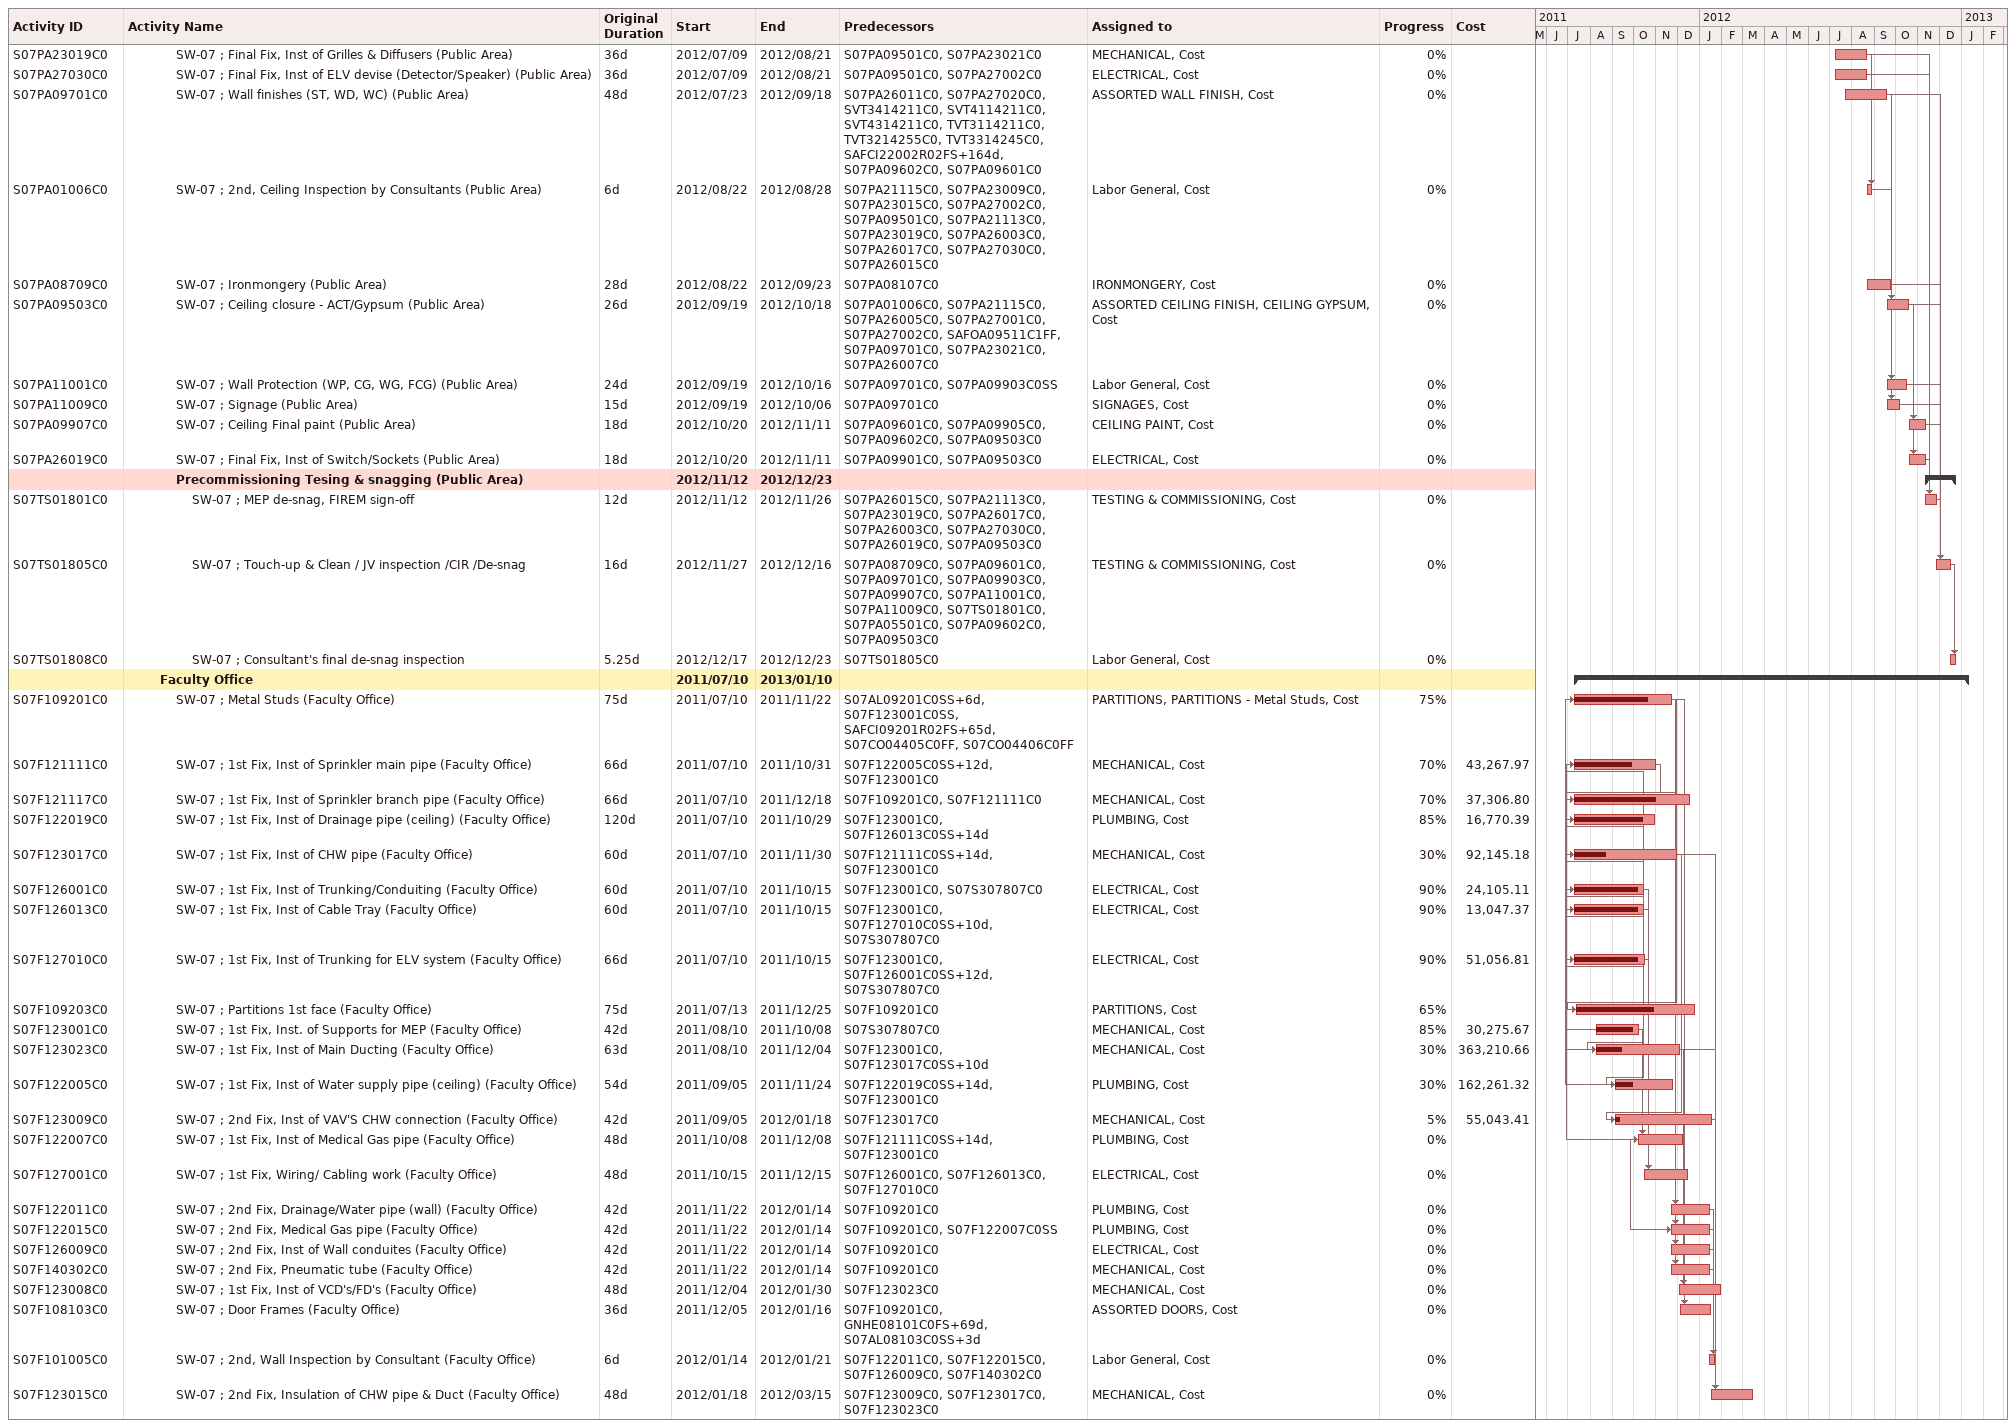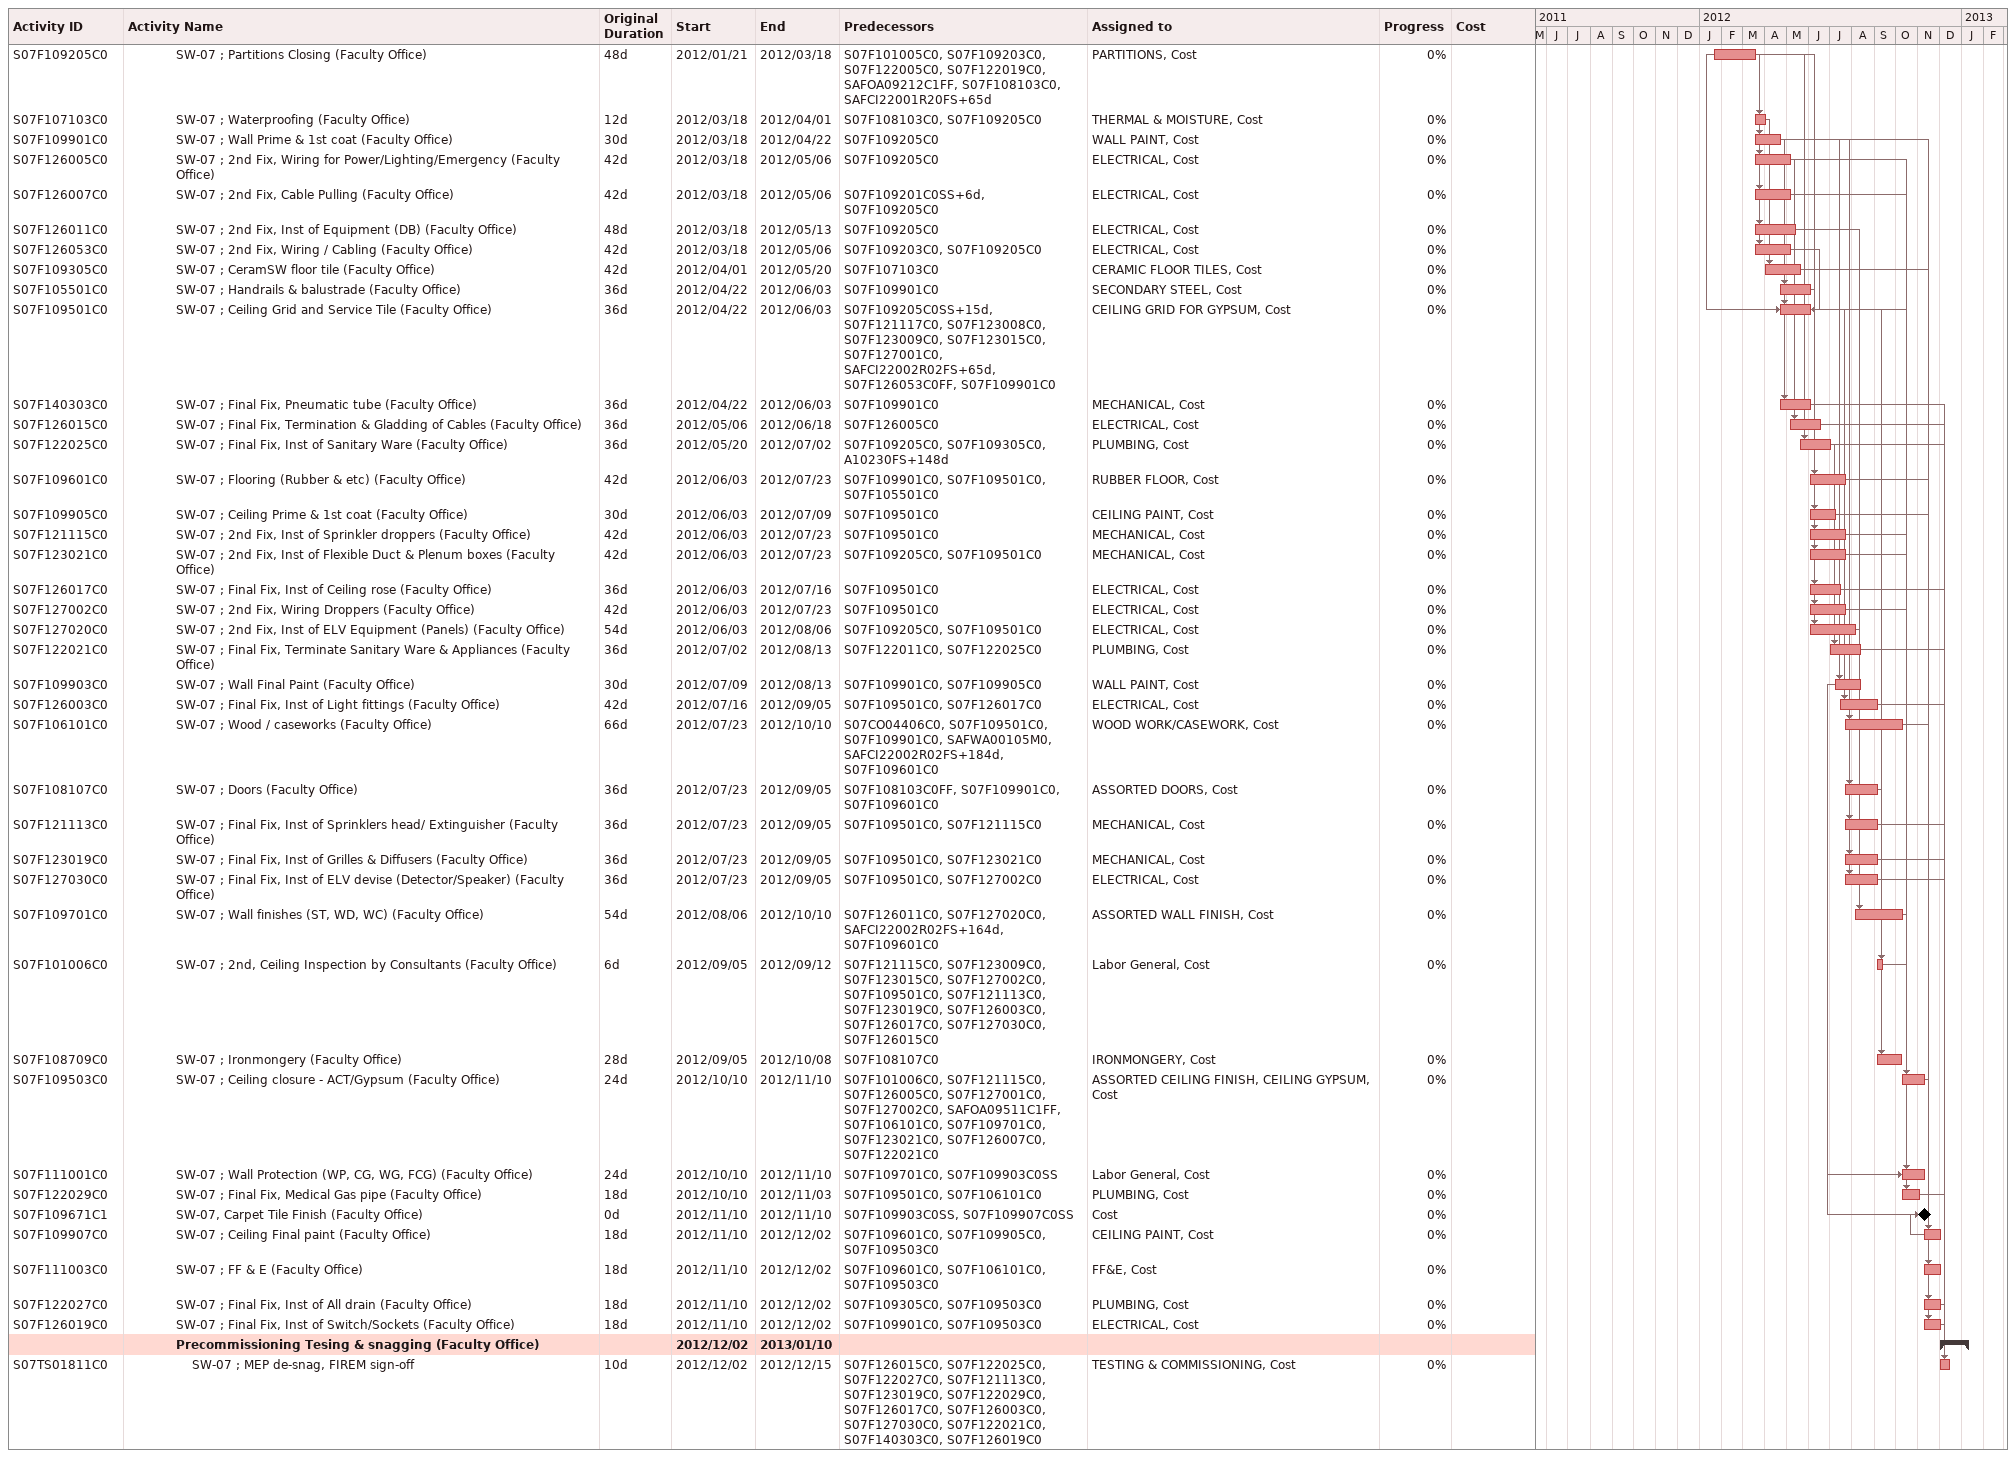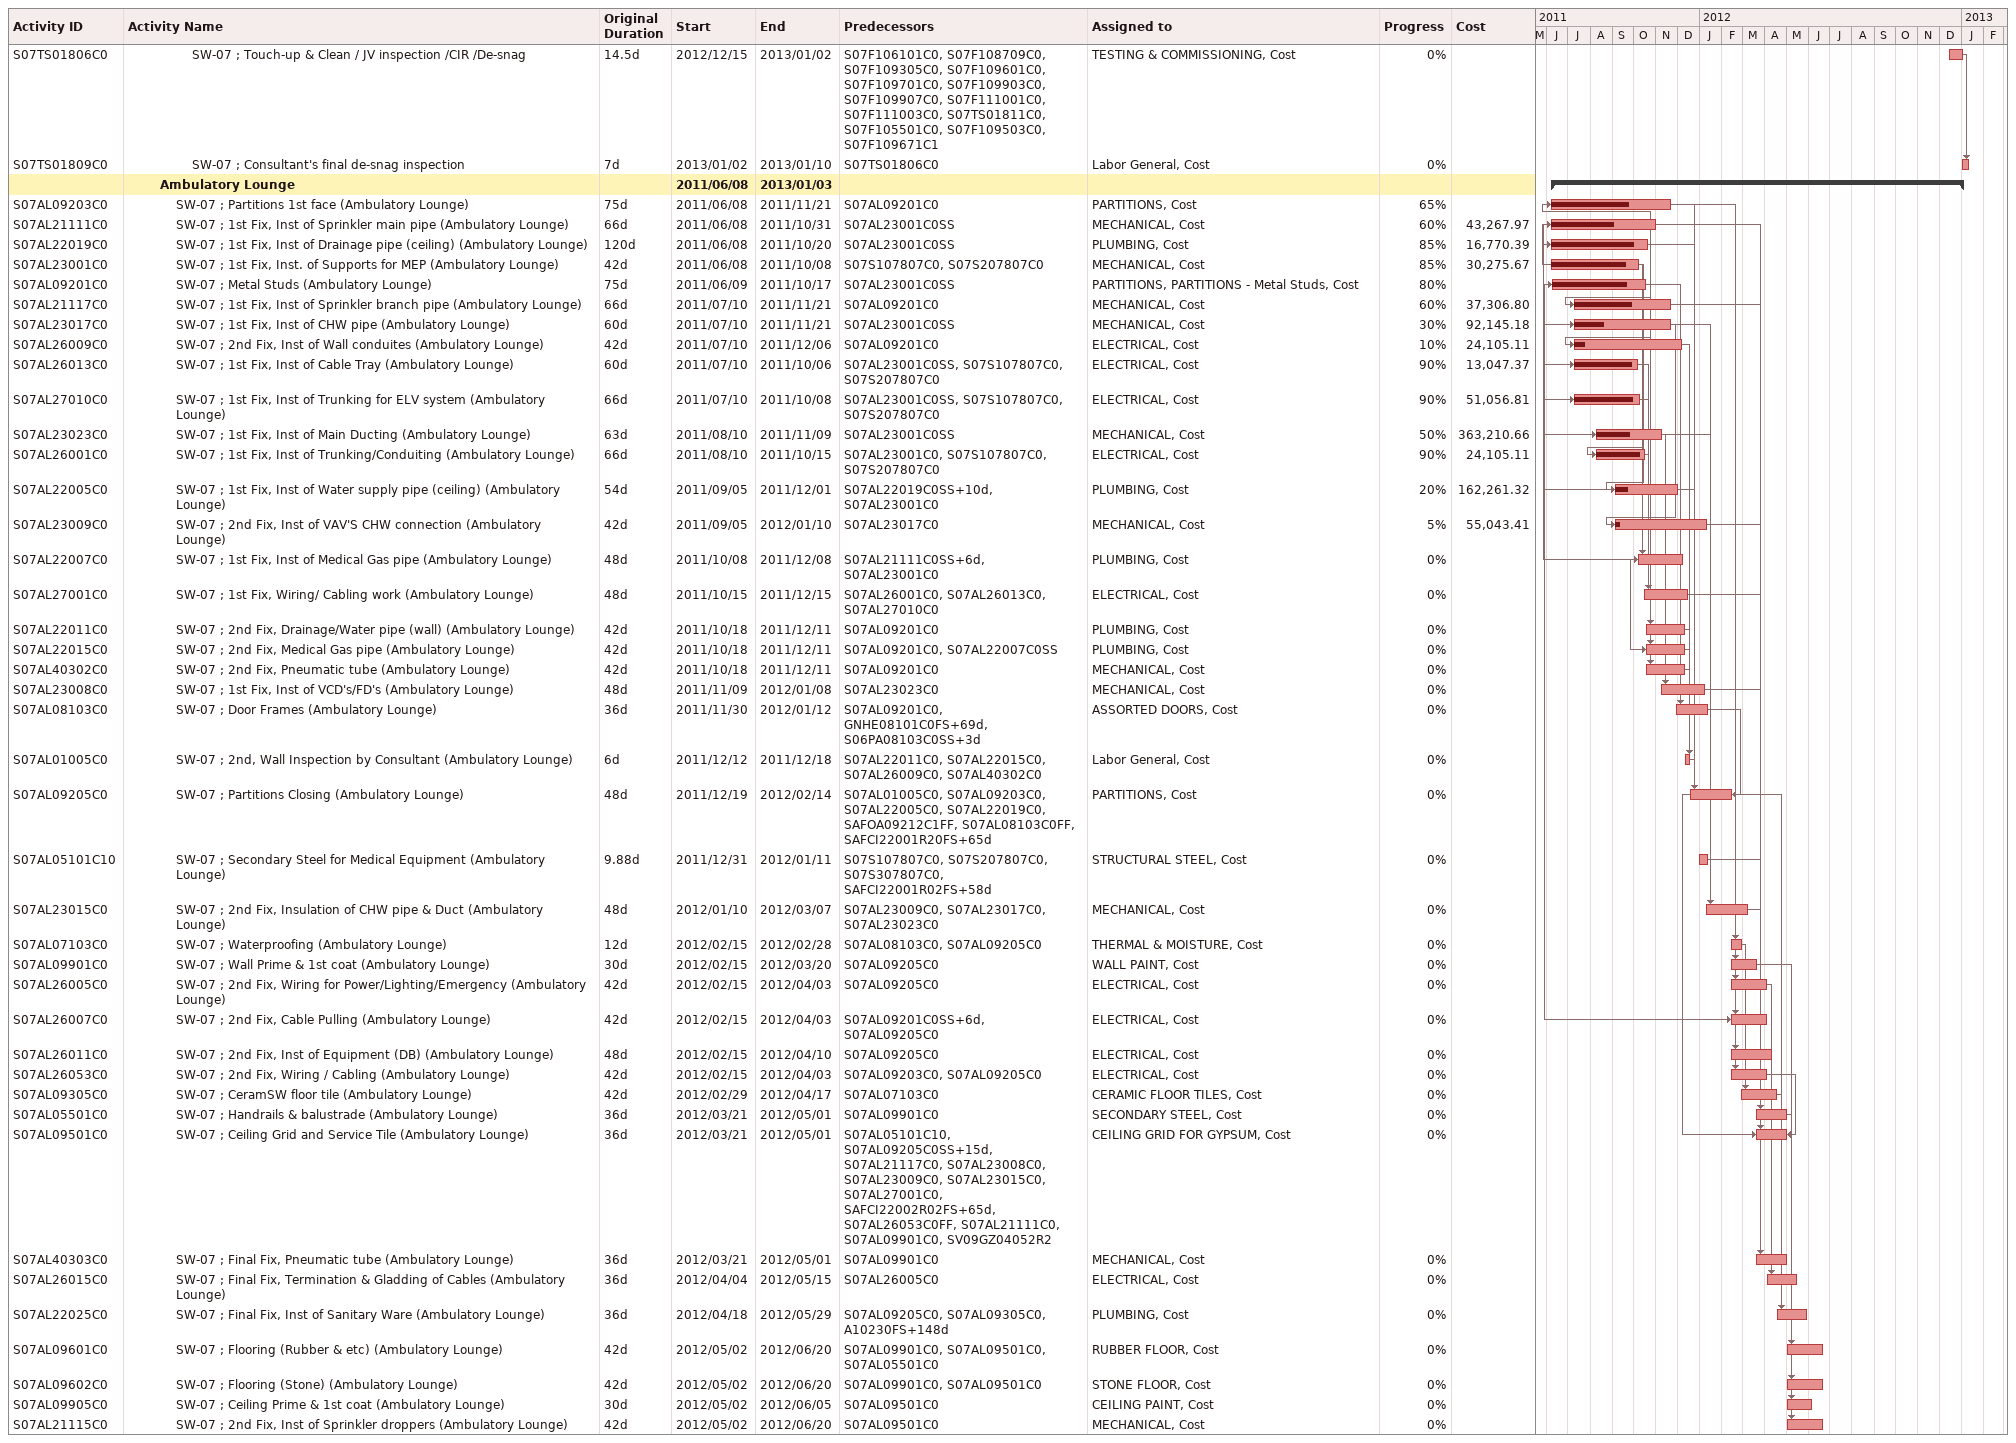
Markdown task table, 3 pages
| ID | Level | Task | Original duration | Start | Finish | Predecessors | Resources | % complete | Cost |
|---|---|---|---|---|---|---|---|---|---|
| S07PA23019C0 | 4 | SW-07 ; Final Fix, Inst of Grilles & Diffusers (Public Area) | 36d | 2012-07-09 | 2012-08-21 | S07PA09501C0, S07PA23021C0 | MECHANICAL, Cost | 0 |  |
| S07PA27030C0 | 4 | SW-07 ; Final Fix, Inst of ELV devise (Detector/Speaker) (Public Area) | 36d | 2012-07-09 | 2012-08-21 | S07PA09501C0, S07PA27002C0 | ELECTRICAL, Cost | 0 |  |
| S07PA09701C0 | 4 | SW-07 ; Wall finishes (ST, WD, WC) (Public Area) | 48d | 2012-07-23 | 2012-09-18 | S07PA26011C0, S07PA27020C0, SVT3414211C0, SVT4114211C0, SVT4314211C0, TVT3114211C0, TVT3214255C0, TVT3314245C0, SAFCI22002R02FS+164d, S07PA09602C0, S07PA09601C0 | ASSORTED WALL FINISH, Cost | 0 |  |
| S07PA01006C0 | 4 | SW-07 ; 2nd, Ceiling Inspection by Consultants (Public Area) | 6d | 2012-08-22 | 2012-08-28 | S07PA21115C0, S07PA23009C0, S07PA23015C0, S07PA27002C0, S07PA09501C0, S07PA21113C0, S07PA23019C0, S07PA26003C0, S07PA26017C0, S07PA27030C0, S07PA26015C0 | Labor General, Cost | 0 |  |
| S07PA08709C0 | 4 | SW-07 ; Ironmongery (Public Area) | 28d | 2012-08-22 | 2012-09-23 | S07PA08107C0 | IRONMONGERY, Cost | 0 |  |
| S07PA09503C0 | 4 | SW-07 ; Ceiling closure - ACT/Gypsum (Public Area) | 26d | 2012-09-19 | 2012-10-18 | S07PA01006C0, S07PA21115C0, S07PA26005C0, S07PA27001C0, S07PA27002C0, SAFOA09511C1FF, S07PA09701C0, S07PA23021C0, S07PA26007C0 | ASSORTED CEILING FINISH, CEILING GYPSUM, Cost | 0 |  |
| S07PA11001C0 | 4 | SW-07 ; Wall Protection (WP, CG, WG, FCG) (Public Area) | 24d | 2012-09-19 | 2012-10-16 | S07PA09701C0, S07PA09903C0SS | Labor General, Cost | 0 |  |
| S07PA11009C0 | 4 | SW-07 ; Signage (Public Area) | 15d | 2012-09-19 | 2012-10-06 | S07PA09701C0 | SIGNAGES, Cost | 0 |  |
| S07PA09907C0 | 4 | SW-07 ; Ceiling Final paint (Public Area) | 18d | 2012-10-20 | 2012-11-11 | S07PA09601C0, S07PA09905C0, S07PA09602C0, S07PA09503C0 | CEILING PAINT, Cost | 0 |  |
| S07PA26019C0 | 4 | SW-07 ; Final Fix, Inst of Switch/Sockets (Public Area) | 18d | 2012-10-20 | 2012-11-11 | S07PA09901C0, S07PA09503C0 | ELECTRICAL, Cost | 0 |  |
|  | 4 | **Precommissioning Tesing & snagging (Public Area)** |  | 2012-11-12 | 2012-12-23 |  |  |  |  |
| S07TS01801C0 | 5 | SW-07 ; MEP de-snag, FIREM sign-off | 12d | 2012-11-12 | 2012-11-26 | S07PA26015C0, S07PA21113C0, S07PA23019C0, S07PA26017C0, S07PA26003C0, S07PA27030C0, S07PA26019C0, S07PA09503C0 | TESTING & COMMISSIONING, Cost | 0 |  |
| S07TS01805C0 | 5 | SW-07 ; Touch-up & Clean / JV inspection /CIR /De-snag | 16d | 2012-11-27 | 2012-12-16 | S07PA08709C0, S07PA09601C0, S07PA09701C0, S07PA09903C0, S07PA09907C0, S07PA11001C0, S07PA11009C0, S07TS01801C0, S07PA05501C0, S07PA09602C0, S07PA09503C0 | TESTING & COMMISSIONING, Cost | 0 |  |
| S07TS01808C0 | 5 | SW-07 ; Consultant's final de-snag inspection | 5.25d | 2012-12-17 | 2012-12-23 | S07TS01805C0 | Labor General, Cost | 0 |  |
|  | 3 | **Faculty Office** |  | 2011-07-10 | 2013-01-10 |  |  |  |  |
| S07F109201C0 | 4 | SW-07 ; Metal Studs (Faculty Office) | 75d | 2011-07-10 | 2011-11-22 | S07AL09201C0SS+6d, S07F123001C0SS, SAFCI09201R02FS+65d, S07CO04405C0FF, S07CO04406C0FF | PARTITIONS, PARTITIONS - Metal Studs, Cost | 75 |  |
| S07F121111C0 | 4 | SW-07 ; 1st Fix, Inst of Sprinkler main pipe (Faculty Office) | 66d | 2011-07-10 | 2011-10-31 | S07F122005C0SS+12d, S07F123001C0 | MECHANICAL, Cost | 70 | 43267.97 |
| S07F121117C0 | 4 | SW-07 ; 1st Fix, Inst of Sprinkler branch pipe (Faculty Office) | 66d | 2011-07-10 | 2011-12-18 | S07F109201C0, S07F121111C0 | MECHANICAL, Cost | 70 | 37306.80 |
| S07F122019C0 | 4 | SW-07 ; 1st Fix, Inst of Drainage pipe (ceiling) (Faculty Office) | 120d | 2011-07-10 | 2011-10-29 | S07F123001C0, S07F126013C0SS+14d | PLUMBING, Cost | 85 | 16770.39 |
| S07F123017C0 | 4 | SW-07 ; 1st Fix, Inst of CHW pipe (Faculty Office) | 60d | 2011-07-10 | 2011-11-30 | S07F121111C0SS+14d, S07F123001C0 | MECHANICAL, Cost | 30 | 92145.18 |
| S07F126001C0 | 4 | SW-07 ; 1st Fix, Inst of Trunking/Conduiting (Faculty Office) | 60d | 2011-07-10 | 2011-10-15 | S07F123001C0, S07S307807C0 | ELECTRICAL, Cost | 90 | 24105.11 |
| S07F126013C0 | 4 | SW-07 ; 1st Fix, Inst of Cable Tray (Faculty Office) | 60d | 2011-07-10 | 2011-10-15 | S07F123001C0, S07F127010C0SS+10d, S07S307807C0 | ELECTRICAL, Cost | 90 | 13047.37 |
| S07F127010C0 | 4 | SW-07 ; 1st Fix, Inst of Trunking for ELV system (Faculty Office) | 66d | 2011-07-10 | 2011-10-15 | S07F123001C0, S07F126001C0SS+12d, S07S307807C0 | ELECTRICAL, Cost | 90 | 51056.81 |
| S07F109203C0 | 4 | SW-07 ; Partitions 1st face (Faculty Office) | 75d | 2011-07-13 | 2011-12-25 | S07F109201C0 | PARTITIONS, Cost | 65 |  |
| S07F123001C0 | 4 | SW-07 ; 1st Fix, Inst. of Supports for MEP (Faculty Office) | 42d | 2011-08-10 | 2011-10-08 | S07S307807C0 | MECHANICAL, Cost | 85 | 30275.67 |
| S07F123023C0 | 4 | SW-07 ; 1st Fix, Inst of Main Ducting (Faculty Office) | 63d | 2011-08-10 | 2011-12-04 | S07F123001C0, S07F123017C0SS+10d | MECHANICAL, Cost | 30 | 363210.66 |
| S07F122005C0 | 4 | SW-07 ; 1st Fix, Inst of Water supply pipe (ceiling) (Faculty Office) | 54d | 2011-09-05 | 2011-11-24 | S07F122019C0SS+14d, S07F123001C0 | PLUMBING, Cost | 30 | 162261.32 |
| S07F123009C0 | 4 | SW-07 ; 2nd Fix, Inst of VAV'S CHW connection (Faculty Office) | 42d | 2011-09-05 | 2012-01-18 | S07F123017C0 | MECHANICAL, Cost | 5 | 55043.41 |
| S07F122007C0 | 4 | SW-07 ; 1st Fix, Inst of Medical Gas pipe (Faculty Office) | 48d | 2011-10-08 | 2011-12-08 | S07F121111C0SS+14d, S07F123001C0 | PLUMBING, Cost | 0 |  |
| S07F127001C0 | 4 | SW-07 ; 1st Fix, Wiring/ Cabling work (Faculty Office) | 48d | 2011-10-15 | 2011-12-15 | S07F126001C0, S07F126013C0, S07F127010C0 | ELECTRICAL, Cost | 0 |  |
| S07F122011C0 | 4 | SW-07 ; 2nd Fix, Drainage/Water pipe (wall) (Faculty Office) | 42d | 2011-11-22 | 2012-01-14 | S07F109201C0 | PLUMBING, Cost | 0 |  |
| S07F122015C0 | 4 | SW-07 ; 2nd Fix, Medical Gas pipe (Faculty Office) | 42d | 2011-11-22 | 2012-01-14 | S07F109201C0, S07F122007C0SS | PLUMBING, Cost | 0 |  |
| S07F126009C0 | 4 | SW-07 ; 2nd Fix, Inst of Wall conduites (Faculty Office) | 42d | 2011-11-22 | 2012-01-14 | S07F109201C0 | ELECTRICAL, Cost | 0 |  |
| S07F140302C0 | 4 | SW-07 ; 2nd Fix, Pneumatic tube (Faculty Office) | 42d | 2011-11-22 | 2012-01-14 | S07F109201C0 | MECHANICAL, Cost | 0 |  |
| S07F123008C0 | 4 | SW-07 ; 1st Fix, Inst of VCD's/FD's (Faculty Office) | 48d | 2011-12-04 | 2012-01-30 | S07F123023C0 | MECHANICAL, Cost | 0 |  |
| S07F108103C0 | 4 | SW-07 ; Door Frames (Faculty Office) | 36d | 2011-12-05 | 2012-01-16 | S07F109201C0, GNHE08101C0FS+69d, S07AL08103C0SS+3d | ASSORTED DOORS, Cost | 0 |  |
| S07F101005C0 | 4 | SW-07 ; 2nd, Wall Inspection by Consultant (Faculty Office) | 6d | 2012-01-14 | 2012-01-21 | S07F122011C0, S07F122015C0, S07F126009C0, S07F140302C0 | Labor General, Cost | 0 |  |
| S07F123015C0 | 4 | SW-07 ; 2nd Fix, Insulation of CHW pipe & Duct (Faculty Office) | 48d | 2012-01-18 | 2012-03-15 | S07F123009C0, S07F123017C0, S07F123023C0 | MECHANICAL, Cost | 0 |  |
| S07F109205C0 | 4 | SW-07 ; Partitions Closing (Faculty Office) | 48d | 2012-01-21 | 2012-03-18 | S07F101005C0, S07F109203C0, S07F122005C0, S07F122019C0, SAFOA09212C1FF, S07F108103C0, SAFCI22001R20FS+65d | PARTITIONS, Cost | 0 |  |
| S07F107103C0 | 4 | SW-07 ; Waterproofing (Faculty Office) | 12d | 2012-03-18 | 2012-04-01 | S07F108103C0, S07F109205C0 | THERMAL & MOISTURE, Cost | 0 |  |
| S07F109901C0 | 4 | SW-07 ; Wall Prime & 1st coat (Faculty Office) | 30d | 2012-03-18 | 2012-04-22 | S07F109205C0 | WALL PAINT, Cost | 0 |  |
| S07F126005C0 | 4 | SW-07 ; 2nd Fix, Wiring for Power/Lighting/Emergency (Faculty Office) | 42d | 2012-03-18 | 2012-05-06 | S07F109205C0 | ELECTRICAL, Cost | 0 |  |
| S07F126007C0 | 4 | SW-07 ; 2nd Fix, Cable Pulling (Faculty Office) | 42d | 2012-03-18 | 2012-05-06 | S07F109201C0SS+6d, S07F109205C0 | ELECTRICAL, Cost | 0 |  |
| S07F126011C0 | 4 | SW-07 ; 2nd Fix, Inst of Equipment (DB) (Faculty Office) | 48d | 2012-03-18 | 2012-05-13 | S07F109205C0 | ELECTRICAL, Cost | 0 |  |
| S07F126053C0 | 4 | SW-07 ; 2nd Fix, Wiring / Cabling (Faculty Office) | 42d | 2012-03-18 | 2012-05-06 | S07F109203C0, S07F109205C0 | ELECTRICAL, Cost | 0 |  |
| S07F109305C0 | 4 | SW-07 ; CeramSW floor tile (Faculty Office) | 42d | 2012-04-01 | 2012-05-20 | S07F107103C0 | CERAMIC FLOOR TILES, Cost | 0 |  |
| S07F105501C0 | 4 | SW-07 ; Handrails & balustrade (Faculty Office) | 36d | 2012-04-22 | 2012-06-03 | S07F109901C0 | SECONDARY STEEL, Cost | 0 |  |
| S07F109501C0 | 4 | SW-07 ; Ceiling Grid and Service Tile (Faculty Office) | 36d | 2012-04-22 | 2012-06-03 | S07F109205C0SS+15d, S07F121117C0, S07F123008C0, S07F123009C0, S07F123015C0, S07F127001C0, SAFCI22002R02FS+65d, S07F126053C0FF, S07F109901C0 | CEILING GRID FOR GYPSUM, Cost | 0 |  |
| S07F140303C0 | 4 | SW-07 ; Final Fix, Pneumatic tube (Faculty Office) | 36d | 2012-04-22 | 2012-06-03 | S07F109901C0 | MECHANICAL, Cost | 0 |  |
| S07F126015C0 | 4 | SW-07 ; Final Fix, Termination & Gladding of Cables (Faculty Office) | 36d | 2012-05-06 | 2012-06-18 | S07F126005C0 | ELECTRICAL, Cost | 0 |  |
| S07F122025C0 | 4 | SW-07 ; Final Fix, Inst of Sanitary Ware (Faculty Office) | 36d | 2012-05-20 | 2012-07-02 | S07F109205C0, S07F109305C0, A10230FS+148d | PLUMBING, Cost | 0 |  |
| S07F109601C0 | 4 | SW-07 ; Flooring (Rubber & etc) (Faculty Office) | 42d | 2012-06-03 | 2012-07-23 | S07F109901C0, S07F109501C0, S07F105501C0 | RUBBER FLOOR, Cost | 0 |  |
| S07F109905C0 | 4 | SW-07 ; Ceiling Prime & 1st coat (Faculty Office) | 30d | 2012-06-03 | 2012-07-09 | S07F109501C0 | CEILING PAINT, Cost | 0 |  |
| S07F121115C0 | 4 | SW-07 ; 2nd Fix, Inst of Sprinkler droppers (Faculty Office) | 42d | 2012-06-03 | 2012-07-23 | S07F109501C0 | MECHANICAL, Cost | 0 |  |
| S07F123021C0 | 4 | SW-07 ; 2nd Fix, Inst of Flexible Duct & Plenum boxes (Faculty Office) | 42d | 2012-06-03 | 2012-07-23 | S07F109205C0, S07F109501C0 | MECHANICAL, Cost | 0 |  |
| S07F126017C0 | 4 | SW-07 ; Final Fix, Inst of Ceiling rose (Faculty Office) | 36d | 2012-06-03 | 2012-07-16 | S07F109501C0 | ELECTRICAL, Cost | 0 |  |
| S07F127002C0 | 4 | SW-07 ; 2nd Fix, Wiring Droppers (Faculty Office) | 42d | 2012-06-03 | 2012-07-23 | S07F109501C0 | ELECTRICAL, Cost | 0 |  |
| S07F127020C0 | 4 | SW-07 ; 2nd Fix, Inst of ELV Equipment (Panels) (Faculty Office) | 54d | 2012-06-03 | 2012-08-06 | S07F109205C0, S07F109501C0 | ELECTRICAL, Cost | 0 |  |
| S07F122021C0 | 4 | SW-07 ; Final Fix, Terminate Sanitary Ware & Appliances (Faculty Office) | 36d | 2012-07-02 | 2012-08-13 | S07F122011C0, S07F122025C0 | PLUMBING, Cost | 0 |  |
| S07F109903C0 | 4 | SW-07 ; Wall Final Paint (Faculty Office) | 30d | 2012-07-09 | 2012-08-13 | S07F109901C0, S07F109905C0 | WALL PAINT, Cost | 0 |  |
| S07F126003C0 | 4 | SW-07 ; Final Fix, Inst of Light fittings (Faculty Office) | 42d | 2012-07-16 | 2012-09-05 | S07F109501C0, S07F126017C0 | ELECTRICAL, Cost | 0 |  |
| S07F106101C0 | 4 | SW-07 ; Wood / caseworks (Faculty Office) | 66d | 2012-07-23 | 2012-10-10 | S07CO04406C0, S07F109501C0, S07F109901C0, SAFWA00105M0, SAFCI22002R02FS+184d, S07F109601C0 | WOOD WORK/CASEWORK, Cost | 0 |  |
| S07F108107C0 | 4 | SW-07 ; Doors (Faculty Office) | 36d | 2012-07-23 | 2012-09-05 | S07F108103C0FF, S07F109901C0, S07F109601C0 | ASSORTED DOORS, Cost | 0 |  |
| S07F121113C0 | 4 | SW-07 ; Final Fix, Inst of Sprinklers head/ Extinguisher (Faculty Office) | 36d | 2012-07-23 | 2012-09-05 | S07F109501C0, S07F121115C0 | MECHANICAL, Cost | 0 |  |
| S07F123019C0 | 4 | SW-07 ; Final Fix, Inst of Grilles & Diffusers (Faculty Office) | 36d | 2012-07-23 | 2012-09-05 | S07F109501C0, S07F123021C0 | MECHANICAL, Cost | 0 |  |
| S07F127030C0 | 4 | SW-07 ; Final Fix, Inst of ELV devise (Detector/Speaker) (Faculty Office) | 36d | 2012-07-23 | 2012-09-05 | S07F109501C0, S07F127002C0 | ELECTRICAL, Cost | 0 |  |
| S07F109701C0 | 4 | SW-07 ; Wall finishes (ST, WD, WC) (Faculty Office) | 54d | 2012-08-06 | 2012-10-10 | S07F126011C0, S07F127020C0, SAFCI22002R02FS+164d, S07F109601C0 | ASSORTED WALL FINISH, Cost | 0 |  |
| S07F101006C0 | 4 | SW-07 ; 2nd, Ceiling Inspection by Consultants (Faculty Office) | 6d | 2012-09-05 | 2012-09-12 | S07F121115C0, S07F123009C0, S07F123015C0, S07F127002C0, S07F109501C0, S07F121113C0, S07F123019C0, S07F126003C0, S07F126017C0, S07F127030C0, S07F126015C0 | Labor General, Cost | 0 |  |
| S07F108709C0 | 4 | SW-07 ; Ironmongery (Faculty Office) | 28d | 2012-09-05 | 2012-10-08 | S07F108107C0 | IRONMONGERY, Cost | 0 |  |
| S07F109503C0 | 4 | SW-07 ; Ceiling closure - ACT/Gypsum (Faculty Office) | 24d | 2012-10-10 | 2012-11-10 | S07F101006C0, S07F121115C0, S07F126005C0, S07F127001C0, S07F127002C0, SAFOA09511C1FF, S07F106101C0, S07F109701C0, S07F123021C0, S07F126007C0, S07F122021C0 | ASSORTED CEILING FINISH, CEILING GYPSUM, Cost | 0 |  |
| S07F111001C0 | 4 | SW-07 ; Wall Protection (WP, CG, WG, FCG) (Faculty Office) | 24d | 2012-10-10 | 2012-11-10 | S07F109701C0, S07F109903C0SS | Labor General, Cost | 0 |  |
| S07F122029C0 | 4 | SW-07 ; Final Fix, Medical Gas pipe (Faculty Office) | 18d | 2012-10-10 | 2012-11-03 | S07F109501C0, S07F106101C0 | PLUMBING, Cost | 0 |  |
| S07F109671C1 | 4 | SW-07, Carpet Tile Finish (Faculty Office) | 0d | 2012-11-10 | 2012-11-10 | S07F109903C0SS, S07F109907C0SS | Cost | 0 |  |
| S07F109907C0 | 4 | SW-07 ; Ceiling Final paint (Faculty Office) | 18d | 2012-11-10 | 2012-12-02 | S07F109601C0, S07F109905C0, S07F109503C0 | CEILING PAINT, Cost | 0 |  |
| S07F111003C0 | 4 | SW-07 ; FF & E (Faculty Office) | 18d | 2012-11-10 | 2012-12-02 | S07F109601C0, S07F106101C0, S07F109503C0 | FF&E, Cost | 0 |  |
| S07F122027C0 | 4 | SW-07 ; Final Fix, Inst of All drain (Faculty Office) | 18d | 2012-11-10 | 2012-12-02 | S07F109305C0, S07F109503C0 | PLUMBING, Cost | 0 |  |
| S07F126019C0 | 4 | SW-07 ; Final Fix, Inst of Switch/Sockets (Faculty Office) | 18d | 2012-11-10 | 2012-12-02 | S07F109901C0, S07F109503C0 | ELECTRICAL, Cost | 0 |  |
|  | 4 | **Precommissioning Tesing & snagging (Faculty Office)** |  | 2012-12-02 | 2013-01-10 |  |  |  |  |
| S07TS01811C0 | 5 | SW-07 ; MEP de-snag, FIREM sign-off | 10d | 2012-12-02 | 2012-12-15 | S07F126015C0, S07F122025C0, S07F122027C0, S07F121113C0, S07F123019C0, S07F122029C0, S07F126017C0, S07F126003C0, S07F127030C0, S07F122021C0, S07F140303C0, S07F126019C0 | TESTING & COMMISSIONING, Cost | 0 |  |
| S07TS01806C0 | 5 | SW-07 ; Touch-up & Clean / JV inspection /CIR /De-snag | 14.5d | 2012-12-15 | 2013-01-02 | S07F106101C0, S07F108709C0, S07F109305C0, S07F109601C0, S07F109701C0, S07F109903C0, S07F109907C0, S07F111001C0, S07F111003C0, S07TS01811C0, S07F105501C0, S07F109503C0, S07F109671C1 | TESTING & COMMISSIONING, Cost | 0 |  |
| S07TS01809C0 | 5 | SW-07 ; Consultant's final de-snag inspection | 7d | 2013-01-02 | 2013-01-10 | S07TS01806C0 | Labor General, Cost | 0 |  |
|  | 3 | **Ambulatory Lounge** |  | 2011-06-08 | 2013-01-03 |  |  |  |  |
| S07AL09203C0 | 4 | SW-07 ; Partitions 1st face (Ambulatory Lounge) | 75d | 2011-06-08 | 2011-11-21 | S07AL09201C0 | PARTITIONS, Cost | 65 |  |
| S07AL21111C0 | 4 | SW-07 ; 1st Fix, Inst of Sprinkler main pipe (Ambulatory Lounge) | 66d | 2011-06-08 | 2011-10-31 | S07AL23001C0SS | MECHANICAL, Cost | 60 | 43267.97 |
| S07AL22019C0 | 4 | SW-07 ; 1st Fix, Inst of Drainage pipe (ceiling) (Ambulatory Lounge) | 120d | 2011-06-08 | 2011-10-20 | S07AL23001C0SS | PLUMBING, Cost | 85 | 16770.39 |
| S07AL23001C0 | 4 | SW-07 ; 1st Fix, Inst. of Supports for MEP (Ambulatory Lounge) | 42d | 2011-06-08 | 2011-10-08 | S07S107807C0, S07S207807C0 | MECHANICAL, Cost | 85 | 30275.67 |
| S07AL09201C0 | 4 | SW-07 ; Metal Studs (Ambulatory Lounge) | 75d | 2011-06-09 | 2011-10-17 | S07AL23001C0SS | PARTITIONS, PARTITIONS - Metal Studs, Cost | 80 |  |
| S07AL21117C0 | 4 | SW-07 ; 1st Fix, Inst of Sprinkler branch pipe (Ambulatory Lounge) | 66d | 2011-07-10 | 2011-11-21 | S07AL09201C0 | MECHANICAL, Cost | 60 | 37306.80 |
| S07AL23017C0 | 4 | SW-07 ; 1st Fix, Inst of CHW pipe (Ambulatory Lounge) | 60d | 2011-07-10 | 2011-11-21 | S07AL23001C0SS | MECHANICAL, Cost | 30 | 92145.18 |
| S07AL26009C0 | 4 | SW-07 ; 2nd Fix, Inst of Wall conduites (Ambulatory Lounge) | 42d | 2011-07-10 | 2011-12-06 | S07AL09201C0 | ELECTRICAL, Cost | 10 | 24105.11 |
| S07AL26013C0 | 4 | SW-07 ; 1st Fix, Inst of Cable Tray (Ambulatory Lounge) | 60d | 2011-07-10 | 2011-10-06 | S07AL23001C0SS, S07S107807C0, S07S207807C0 | ELECTRICAL, Cost | 90 | 13047.37 |
| S07AL27010C0 | 4 | SW-07 ; 1st Fix, Inst of Trunking for ELV system (Ambulatory Lounge) | 66d | 2011-07-10 | 2011-10-08 | S07AL23001C0SS, S07S107807C0, S07S207807C0 | ELECTRICAL, Cost | 90 | 51056.81 |
| S07AL23023C0 | 4 | SW-07 ; 1st Fix, Inst of Main Ducting (Ambulatory Lounge) | 63d | 2011-08-10 | 2011-11-09 | S07AL23001C0SS | MECHANICAL, Cost | 50 | 363210.66 |
| S07AL26001C0 | 4 | SW-07 ; 1st Fix, Inst of Trunking/Conduiting (Ambulatory Lounge) | 66d | 2011-08-10 | 2011-10-15 | S07AL23001C0, S07S107807C0, S07S207807C0 | ELECTRICAL, Cost | 90 | 24105.11 |
| S07AL22005C0 | 4 | SW-07 ; 1st Fix, Inst of Water supply pipe (ceiling) (Ambulatory Lounge) | 54d | 2011-09-05 | 2011-12-01 | S07AL22019C0SS+10d, S07AL23001C0 | PLUMBING, Cost | 20 | 162261.32 |
| S07AL23009C0 | 4 | SW-07 ; 2nd Fix, Inst of VAV'S CHW connection (Ambulatory Lounge) | 42d | 2011-09-05 | 2012-01-10 | S07AL23017C0 | MECHANICAL, Cost | 5 | 55043.41 |
| S07AL22007C0 | 4 | SW-07 ; 1st Fix, Inst of Medical Gas pipe (Ambulatory Lounge) | 48d | 2011-10-08 | 2011-12-08 | S07AL21111C0SS+6d, S07AL23001C0 | PLUMBING, Cost | 0 |  |
| S07AL27001C0 | 4 | SW-07 ; 1st Fix, Wiring/ Cabling work (Ambulatory Lounge) | 48d | 2011-10-15 | 2011-12-15 | S07AL26001C0, S07AL26013C0, S07AL27010C0 | ELECTRICAL, Cost | 0 |  |
| S07AL22011C0 | 4 | SW-07 ; 2nd Fix, Drainage/Water pipe (wall) (Ambulatory Lounge) | 42d | 2011-10-18 | 2011-12-11 | S07AL09201C0 | PLUMBING, Cost | 0 |  |
| S07AL22015C0 | 4 | SW-07 ; 2nd Fix, Medical Gas pipe (Ambulatory Lounge) | 42d | 2011-10-18 | 2011-12-11 | S07AL09201C0, S07AL22007C0SS | PLUMBING, Cost | 0 |  |
| S07AL40302C0 | 4 | SW-07 ; 2nd Fix, Pneumatic tube (Ambulatory Lounge) | 42d | 2011-10-18 | 2011-12-11 | S07AL09201C0 | MECHANICAL, Cost | 0 |  |
| S07AL23008C0 | 4 | SW-07 ; 1st Fix, Inst of VCD's/FD's (Ambulatory Lounge) | 48d | 2011-11-09 | 2012-01-08 | S07AL23023C0 | MECHANICAL, Cost | 0 |  |
| S07AL08103C0 | 4 | SW-07 ; Door Frames (Ambulatory Lounge) | 36d | 2011-11-30 | 2012-01-12 | S07AL09201C0, GNHE08101C0FS+69d, S06PA08103C0SS+3d | ASSORTED DOORS, Cost | 0 |  |
| S07AL01005C0 | 4 | SW-07 ; 2nd, Wall Inspection by Consultant (Ambulatory Lounge) | 6d | 2011-12-12 | 2011-12-18 | S07AL22011C0, S07AL22015C0, S07AL26009C0, S07AL40302C0 | Labor General, Cost | 0 |  |
| S07AL09205C0 | 4 | SW-07 ; Partitions Closing (Ambulatory Lounge) | 48d | 2011-12-19 | 2012-02-14 | S07AL01005C0, S07AL09203C0, S07AL22005C0, S07AL22019C0, SAFOA09212C1FF, S07AL08103C0FF, SAFCI22001R20FS+65d | PARTITIONS, Cost | 0 |  |
| S07AL05101C10 | 4 | SW-07 ; Secondary Steel for Medical Equipment (Ambulatory Lounge) | 9.88d | 2011-12-31 | 2012-01-11 | S07S107807C0, S07S207807C0, S07S307807C0, SAFCI22001R02FS+58d | STRUCTURAL STEEL, Cost | 0 |  |
| S07AL23015C0 | 4 | SW-07 ; 2nd Fix, Insulation of CHW pipe & Duct (Ambulatory Lounge) | 48d | 2012-01-10 | 2012-03-07 | S07AL23009C0, S07AL23017C0, S07AL23023C0 | MECHANICAL, Cost | 0 |  |
| S07AL07103C0 | 4 | SW-07 ; Waterproofing (Ambulatory Lounge) | 12d | 2012-02-15 | 2012-02-28 | S07AL08103C0, S07AL09205C0 | THERMAL & MOISTURE, Cost | 0 |  |
| S07AL09901C0 | 4 | SW-07 ; Wall Prime & 1st coat (Ambulatory Lounge) | 30d | 2012-02-15 | 2012-03-20 | S07AL09205C0 | WALL PAINT, Cost | 0 |  |
| S07AL26005C0 | 4 | SW-07 ; 2nd Fix, Wiring for Power/Lighting/Emergency (Ambulatory Lounge) | 42d | 2012-02-15 | 2012-04-03 | S07AL09205C0 | ELECTRICAL, Cost | 0 |  |
| S07AL26007C0 | 4 | SW-07 ; 2nd Fix, Cable Pulling (Ambulatory Lounge) | 42d | 2012-02-15 | 2012-04-03 | S07AL09201C0SS+6d, S07AL09205C0 | ELECTRICAL, Cost | 0 |  |
| S07AL26011C0 | 4 | SW-07 ; 2nd Fix, Inst of Equipment (DB) (Ambulatory Lounge) | 48d | 2012-02-15 | 2012-04-10 | S07AL09205C0 | ELECTRICAL, Cost | 0 |  |
| S07AL26053C0 | 4 | SW-07 ; 2nd Fix, Wiring / Cabling (Ambulatory Lounge) | 42d | 2012-02-15 | 2012-04-03 | S07AL09203C0, S07AL09205C0 | ELECTRICAL, Cost | 0 |  |
| S07AL09305C0 | 4 | SW-07 ; CeramSW floor tile (Ambulatory Lounge) | 42d | 2012-02-29 | 2012-04-17 | S07AL07103C0 | CERAMIC FLOOR TILES, Cost | 0 |  |
| S07AL05501C0 | 4 | SW-07 ; Handrails & balustrade (Ambulatory Lounge) | 36d | 2012-03-21 | 2012-05-01 | S07AL09901C0 | SECONDARY STEEL, Cost | 0 |  |
| S07AL09501C0 | 4 | SW-07 ; Ceiling Grid and Service Tile (Ambulatory Lounge) | 36d | 2012-03-21 | 2012-05-01 | S07AL05101C10, S07AL09205C0SS+15d, S07AL21117C0, S07AL23008C0, S07AL23009C0, S07AL23015C0, S07AL27001C0, SAFCI22002R02FS+65d, S07AL26053C0FF, S07AL21111C0, S07AL09901C0, SV09GZ04052R2 | CEILING GRID FOR GYPSUM, Cost | 0 |  |
| S07AL40303C0 | 4 | SW-07 ; Final Fix, Pneumatic tube (Ambulatory Lounge) | 36d | 2012-03-21 | 2012-05-01 | S07AL09901C0 | MECHANICAL, Cost | 0 |  |
| S07AL26015C0 | 4 | SW-07 ; Final Fix, Termination & Gladding of Cables (Ambulatory Lounge) | 36d | 2012-04-04 | 2012-05-15 | S07AL26005C0 | ELECTRICAL, Cost | 0 |  |
| S07AL22025C0 | 4 | SW-07 ; Final Fix, Inst of Sanitary Ware (Ambulatory Lounge) | 36d | 2012-04-18 | 2012-05-29 | S07AL09205C0, S07AL09305C0, A10230FS+148d | PLUMBING, Cost | 0 |  |
| S07AL09601C0 | 4 | SW-07 ; Flooring (Rubber & etc) (Ambulatory Lounge) | 42d | 2012-05-02 | 2012-06-20 | S07AL09901C0, S07AL09501C0, S07AL05501C0 | RUBBER FLOOR, Cost | 0 |  |
| S07AL09602C0 | 4 | SW-07 ; Flooring (Stone) (Ambulatory Lounge) | 42d | 2012-05-02 | 2012-06-20 | S07AL09901C0, S07AL09501C0 | STONE FLOOR, Cost | 0 |  |
| S07AL09905C0 | 4 | SW-07 ; Ceiling Prime & 1st coat (Ambulatory Lounge) | 30d | 2012-05-02 | 2012-06-05 | S07AL09501C0 | CEILING PAINT, Cost | 0 |  |
| S07AL21115C0 | 4 | SW-07 ; 2nd Fix, Inst of Sprinkler droppers (Ambulatory Lounge) | 42d | 2012-05-02 | 2012-06-20 | S07AL09501C0 | MECHANICAL, Cost | 0 |  |
